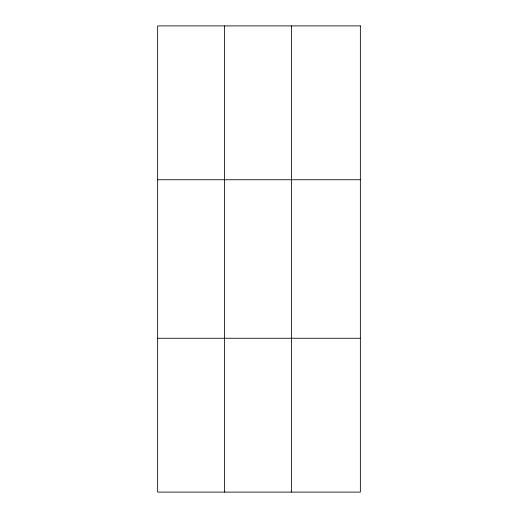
<?xml version="1.0" encoding="UTF-8"?>
<svg xmlns="http://www.w3.org/2000/svg" width="518" height="518" viewBox="0 0 518 518"><rect width="100%" height="100%" fill="white"/><g stroke="black" fill="none" stroke-linecap="round" stroke-linejoin="round"><path stroke-width="0.78" d="M224.54 492.1L224.54 25.9M291.433 492.1L291.433 25.9M157.647 179.746L360.353 179.746M157.647 338.254L360.353 338.254M360.353 25.9L360.353 492.1L157.647 492.1L157.647 25.9L360.353 25.9"/></g></svg>
